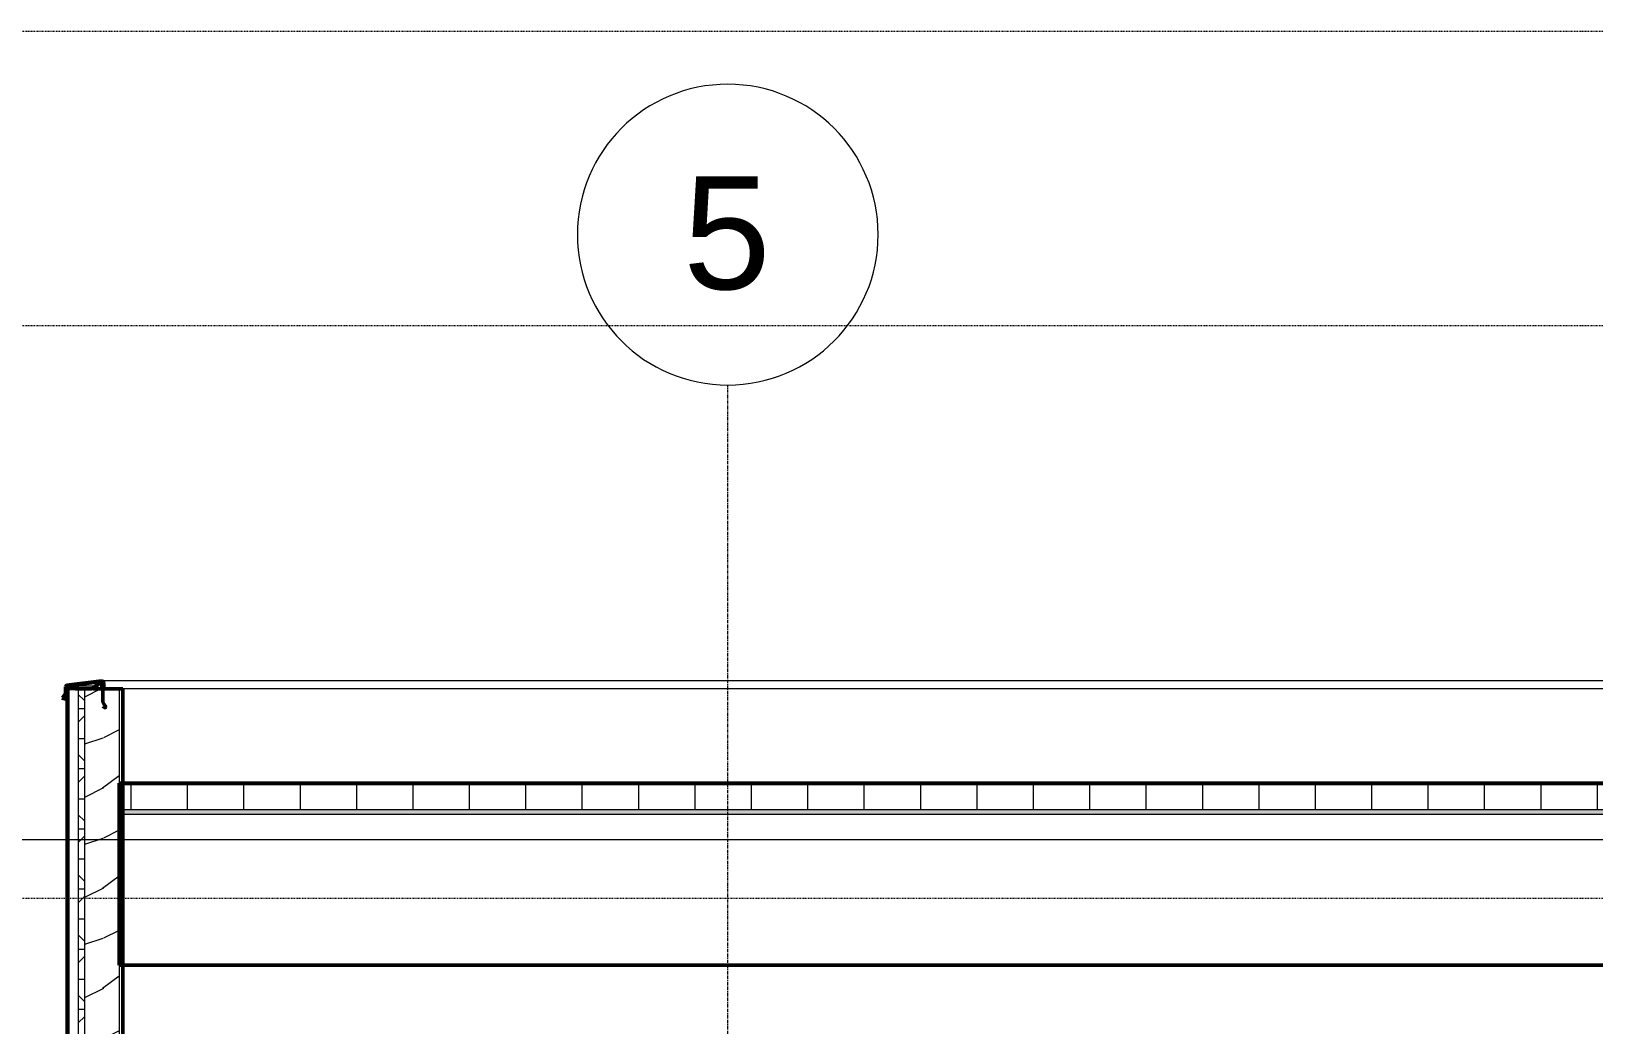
# Model space of a CAD drawing. Header units: inches. Extents: x 9609 to 15463, y -232 to 527.
# Drawn here: x 13221.5 to 13470.8, y 368.4 to 527 of the extents above; entities that cross this region are included whole.
import ezdxf

# ---------------------------------------------------------------- set-up
doc = ezdxf.new("R2010")
doc.units = ezdxf.units.IN
doc.header["$MEASUREMENT"] = 0
doc.linetypes.add('Aligning Line 1_8_', pattern=[0.25, 0.125, -0.125])
doc.linetypes.add('Grid Line 1_2_', pattern=[0.875, 0.5, -0.125, 0.125, -0.125])
for name, color, linetype, lineweight in [('0-6', 90, 'Continuous', 5), ('A-FLOR-LEVL-1', 51, 'Grid Line 1_2_', 9), ('A-ROOF', 132, 'Continuous', 13), ('A-ROOF-1', 132, 'Continuous', 50), ('A-ROOF-PATT-1', 132, 'Continuous', 9), ('A-WALL', 113, 'Continuous', 13), ('A-WALL-3', 113, 'Continuous', 50), ('A-WALL-PATT-5', 111, 'Continuous', 9), ('G-ANNO-SYMB', 111, 'Aligning Line 1_8_', 9), ('G-ANNO-SYMB-1', 9, 'Aligning Line 1_8_', 9), ('G-ANNO-SYMB-2', 147, 'Aligning Line 1_8_', 9), ('S-GRID-1', 1, 'Grid Line 1_2_', 9), ('S-GRID-IDEN', 1, 'Continuous', 9)]:
    doc.layers.add(name, color=color, linetype=linetype, lineweight=lineweight)
doc.styles.add('Arial_1', font='arial.ttf', dxfattribs={"height": 18})
pattern_1 = [(0, (14416.421, 59.024), (0, 4.798), []), (315, (14416.4212, 59.024), (4.798427, 0), [6.786, -6.786]), (45, (14416.4212, 59.024), (4.798427, 0), [6.786, -6.786])]

# ---------------------------------------------------------------- blocks, each defined once
blk = doc.blocks.new('CTR - 2nd Phase_rvt-2-BUILDING SECTION - NORTH_SOUTH - LOOKING WEST')
at = {"layer": 'A-FLOR-LEVL-1'}
blk.add_line((1814.21, 398), (4168.71, 398), dxfattribs=at)
at = {"layer": 'G-ANNO-SYMB-1'}
for p, q in [((1910.88, 526.95), (4071.98, 526.95)), ((1910.88, 388.59), (4071.98, 388.59))]:
    blk.add_line(p, q, dxfattribs=at)
blk = doc.blocks.new('CTR  - Topography_rvt-2-BUILDING SECTION - NORTH_SOUTH - LOOKING WEST')
at = {"layer": 'G-ANNO-SYMB-2'}
blk.add_line((1910.88, 480), (4071.98, 480), dxfattribs=at)
blk = doc.blocks.new('CTR - 1st Phase - Common Walls_rvt-2-BUILDING SECTION - NORTH_SOUTH - LOOKING WEST')
at = {"layer": 'A-FLOR-LEVL-1'}
blk.add_line((1814.21, 398), (4168.71, 398), dxfattribs=at)
at = {"layer": 'G-ANNO-SYMB-2'}
for p, q in [((1910.88, 526.95), (4071.98, 526.95)), ((1910.88, 526.95), (4071.98, 526.95)), ((1910.88, 480), (4071.98, 480))]:
    blk.add_line(p, q, dxfattribs=at)
blk = doc.blocks.new('Basic Wall _ EXT - FIBER CEMENT - SMALL - ___-1820305-BUILDING SECTION - NORTH_SOUTH - LOOKING WEST')
at = {"layer": 'A-WALL'}
for p, q in [((2068.05, 422), (2068.17, 422)), ((2068.17, 422), (2069.22, 422)), ((2071, 422), (2071, 421.96)), ((2071, 421.96), (2071.82, 421.96)), ((2073.42, 422), (2073.42, 419.94)), ((2073.5, 419.94), (2073.5, 422)), ((2073.66, 422), (2073.66, 419.99)), ((2073.73, 419.99), (2073.73, 422)), ((2073.47, 419.77), (2073.88, 419.11)), ((2073.56, 419.12), (2073.53, 419.05)), ((2073.53, 419.05), (2073.92, 418.85)), ((2073.95, 419.15), (2073.54, 419.81)), ((2073.99, 418.91), (2073.56, 419.12)), ((2073.71, 419.81), (2074.11, 419.19)), ((2074.17, 419.23), (2073.77, 419.86)), ((2073.88, 419.11), (2073.95, 419.15)), ((2074.06, 418.95), (2073.99, 418.91))]:
    blk.add_line(p, q, dxfattribs=at)
at = {"layer": 'A-WALL', "flags": 128}
for points in [[(2067.92, 421.95), (2067.98, 421.98), (2068.05, 422)], [(2071.82, 421.96), (2071.9, 421.97), (2071.98, 422)]]:
    blk.add_lwpolyline(points, dxfattribs=at)
at = {"layer": 'A-WALL'}
for centre, radius, start, end in [((2073.75, 419.94), 0.329, 180, 211.7619), ((2073.75, 419.94), 0.25, 180, 211.7619), ((2073.98, 419.99), 0.329, 180, 212.7375), ((2073.98, 419.99), 0.25, 180, 212.7375), ((2073.96, 419.1), 0.25, 260.2634, 32.7375), ((2073.96, 419.1), 0.171, 302.6192, 32.7375)]:
    blk.add_arc(centre, radius, start, end, dxfattribs=at)
at = {"layer": 'A-WALL-3'}
for p, q in [((2067.65, 422.35), (2067.65, 421.44)), ((2067.73, 421.44), (2067.73, 422.35)), ((2067.8, 421.83), (2067.8, 421.39)), ((2073.45, 423.28), (2067.87, 422.6)), ((2067.88, 422.52), (2073.46, 423.2)), ((2067.94, 422.47), (2067.88, 422.27)), ((2067.88, 422.27), (2067.95, 422.24)), ((2067.88, 421.39), (2067.88, 421.83)), ((2069.5, 422.44), (2067.94, 422.47)), ((2067.95, 422.24), (2068, 422.39)), ((2068, 422.39), (2069.42, 422.37)), ((2069.22, 422.08), (2068.05, 422.08)), ((2068.35, 422.23), (2068.35, 422.16)), ((2069.42, 422.23), (2068.35, 422.23)), ((2068.35, 422.16), (2069.5, 422.16)), ((2069.22, 422), (2069.22, 422.08)), ((2069.42, 422.37), (2069.42, 422.23)), ((2069.5, 422.16), (2069.5, 422.44)), ((2071.82, 422.04), (2071, 422.04)), ((2071, 422.04), (2071, 422)), ((2073.09, 423.05), (2071.99, 422.1)), ((2072.04, 422.04), (2073.14, 422.99)), ((2073.42, 422.86), (2073.42, 422)), ((2073.5, 422), (2073.5, 422.86)), ((2073.66, 423.03), (2073.66, 422)), ((2073.73, 422), (2073.73, 423.03)), ((2067.61, 421.3), (2067.14, 420.57)), ((2067.14, 420.57), (2067.33, 420.45)), ((2067.25, 420.6), (2067.68, 421.26)), ((2067.37, 420.52), (2067.25, 420.6)), ((2067.76, 421.26), (2067.38, 420.63)), ((2067.38, 420.63), (2067.44, 420.59)), ((2067.44, 420.59), (2067.83, 421.22)), ((2067.81, 420.64), (2067.54, 420.51)), ((2067.57, 420.44), (2067.84, 420.57)), ((2067.84, 420.57), (2067.81, 420.64))]:
    blk.add_line(p, q, dxfattribs=at)
at = {"layer": 'A-WALL-3', "flags": 128}
for points in [[(2067.88, 421.83), (2067.89, 421.89), (2067.92, 421.95)], [(2071.98, 422), (2072.01, 422.02), (2072.04, 422.04)]]:
    blk.add_lwpolyline(points, dxfattribs=at)
at = {"layer": 'A-WALL-3'}
for centre, radius, start, end in [((2067.4, 421.44), 0.25, 327.174, 0), ((2067.9, 422.35), 0.25, 96.9295, 180), ((2067.4, 421.44), 0.329, 327.174, 0), ((2067.9, 422.35), 0.171, 96.9295, 180), ((2068.05, 421.83), 0.25, 90, 180), ((2071.82, 422.29), 0.25, 270, 310.7229), ((2073.25, 422.86), 0.25, 0, 130.7229), ((2073.25, 422.86), 0.171, 0, 130.7229), ((2073.48, 423.03), 0.25, 0, 96.9295), ((2073.48, 423.03), 0.171, 0, 96.9295), ((2067.46, 420.67), 0.25, 237.9895, 295.8255), ((2067.46, 420.67), 0.171, 237.9895, 295.8255), ((2067.55, 421.39), 0.25, 328.5676, 0), ((2067.55, 421.39), 0.329, 328.5676, 0)]:
    blk.add_arc(centre, radius, start, end, dxfattribs=at)
blk = doc.blocks.new('Basic Wall _ EXT - FIBER CEMENT - SMALL - ___-1939673-BUILDING SECTION - NORTH_SOUTH - LOOKING WEST')
at = {"layer": 'A-WALL'}
for p, q in [((2067.88, 421.83), (2067.88, 421.87)), ((2067.9, 421.91), (2067.93, 421.95)), ((2072.41, 422.47), (2067.94, 422.47)), ((2069.43, 422.24), (2067.95, 422.24)), ((2068.01, 421.99), (2068.05, 422)), ((2072, 422.08), (2069.22, 422.08)), ((2072.38, 422.44), (2069.5, 422.44)), ((2072.05, 422.16), (2069.5, 422.16)), ((2071.98, 422), (2072.04, 422.04)), ((2073.62, 423.11), (2073.25, 423.11)), ((3855.16, 423.28), (2073.48, 423.28)), ((2067.44, 420.6), (2067.25, 420.6)), ((2067.7, 420.59), (2067.44, 420.59)), ((2067.46, 420.42), (2067.92, 420.42)), ((2067.92, 420.64), (2067.81, 420.64)), ((2067.92, 420.57), (2067.84, 420.57)), ((2074.05, 418.91), (2073.99, 418.91))]:
    blk.add_line(p, q, dxfattribs=at)
at = {"layer": 'A-WALL', "flags": 128}
for points in [[(2067.65, 421.44), (2067.65, 421.39), (2067.63, 421.35), (2067.61, 421.3)], [(2067.87, 422.6), (2067.81, 422.59), (2067.76, 422.56), (2067.72, 422.52), (2067.68, 422.47), (2067.66, 422.41), (2067.65, 422.35)], [(2067.68, 421.26), (2067.71, 421.32), (2067.73, 421.38), (2067.73, 421.44)], [(2068.05, 422.08), (2067.98, 422.07), (2067.92, 422.05), (2067.87, 422.01), (2067.83, 421.95), (2067.81, 421.89), (2067.8, 421.87)], [(2071.99, 422.1), (2071.94, 422.07), (2071.88, 422.05), (2071.82, 422.04)], [(2073.5, 422.86), (2073.49, 422.92), (2073.47, 422.98), (2073.43, 423.03), (2073.38, 423.07), (2073.33, 423.1), (2073.26, 423.11), (2073.2, 423.11), (2073.14, 423.09), (2073.09, 423.05)], [(2073.73, 423.03), (2073.73, 423.09), (2073.71, 423.15), (2073.67, 423.2), (2073.63, 423.24), (2073.57, 423.27), (2073.51, 423.28), (2073.48, 423.28)], [(2067.33, 420.45), (2067.39, 420.43), (2067.45, 420.42)], [(2067.5, 420.5), (2067.45, 420.49), (2067.41, 420.5)], [(2067.46, 420.42), (2067.51, 420.42), (2067.57, 420.44)], [(2067.8, 421.39), (2067.8, 421.35), (2067.78, 421.3), (2067.76, 421.26)], [(2067.83, 421.22), (2067.86, 421.28), (2067.87, 421.33), (2067.88, 421.39)], [(2073.52, 419.85), (2073.51, 419.89), (2073.5, 419.94)], [(2073.75, 419.9), (2073.74, 419.95), (2073.73, 419.99)]]:
    blk.add_lwpolyline(points, dxfattribs=at)
blk = doc.blocks.new('Grid - Grid Head - Circle-50561-BUILDING SECTION - NORTH_SOUTH - LOOKING WEST')
at = {"layer": 'S-GRID-IDEN'}
for start, end in [(360, 180), (180, 360)]:
    blk.add_arc((3481.32, 494.5), 24, start, end, dxfattribs=at)

msp = doc.modelspace()

# ---------------------------------------------------------------- hatches: boundary and pattern name
at = {"layer": 'A-ROOF-PATT-1'}
h = msp.add_hatch(dxfattribs=at)
h.set_pattern_fill('FP_51', color=256, style=0, pattern_type=2)
h.set_pattern_definition([(0, (14416.421, 59.024), (0, 9), []), (90, (14416.421, 59.024), (-9, 6e-16), [])])
h.paths.add_polyline_path([(13897.49, 402.7046), (14566.989, 402.7046), (14566.989, 406.7055), (13235.489, 406.7055), (13235.489, 402.7046), (13880.6064, 402.7046)], flags=0)
h = msp.add_hatch(dxfattribs=at)
h.set_pattern_fill('FP_45', color=256, style=0, pattern_type=2)
h.set_pattern_definition(pattern_1)
h.paths.add_polyline_path([(13897.49, 401.9544), (14566.989, 401.9544), (14566.989, 402.7046), (13235.489, 402.7046), (13235.489, 401.9544), (13880.6064, 401.9544)], flags=0)
at = {"layer": 'A-WALL-PATT-5'}
h = msp.add_hatch(dxfattribs=at)
h.set_pattern_fill('FP_45', color=256, style=0, pattern_type=2)
h.set_pattern_definition(pattern_1)
h.paths.add_polyline_path([(13229.989, 350.5), (13229.989, 422), (13228.989, 422), (13228.989, 350.5)], flags=0)
h = msp.add_hatch(dxfattribs=at)
h.set_pattern_fill('FP_44', color=256, style=0, pattern_type=2)
h.set_pattern_definition([(216.87, (14422.8192, 75.018), (47.980943, 31.987086), [7.997, -71.971]), (206.565, (14432.415, 70.22), (-15.993714, -15.994133), [17.881, -17.881]), (198.435, (14432.415, 62.223), (-31.98674, -15.99388), [10.115, -40.461])])
h.paths.add_polyline_path([(13230.5868, 350.5), (13235.489, 350.5), (13235.489, 422), (13233.049, 422), (13233.0887, 419.8572), (13233.4897, 419.2336), (13233.4879, 418.9604), (13233.2371, 418.852), (13232.8442, 419.0484), (13232.8794, 419.1188), (13233.3003, 418.9084), (13233.3717, 418.9541), (13233.4467, 419.0618), (13233.3941, 419.2367), (13232.9836, 419.8997), (13232.9703, 419.9924), (13232.9703, 422), (13232.8177, 422), (13232.8551, 419.8084), (13233.264, 419.1481), (13233.197, 419.1066), (13232.7515, 419.8501), (13232.739, 419.94), (13232.739, 422), (13229.989, 422), (13229.989, 350.5)], flags=0)
h = msp.add_hatch(dxfattribs=at)
h.set_pattern_fill('FP_41', color=256, style=0, pattern_type=2)
h.set_pattern_definition([(0, (14416.421, 59.024), (30.72, 7.68), [1.267, -21.773, 1.267, -21.773, -122.88]), (0, (14416.421, 59.024), (30.72, 7.68), [-46.08, 1.267, -44.813, 1.267, -21.773, -53.76]), (0, (14416.421, 59.024), (30.72, 7.68), [-115.2, 1.267, -14.093, 1.267, -37.133]), (120, (14427.941, 62.864), (-22.011075, 22.7643), [1.267, -21.773, 1.267, -21.773, -122.88]), (120, (14427.941, 62.864), (-22.011075, 22.7643), [-46.08, 1.267, -44.813, 1.267, -21.773, -53.76]), (120, (14427.941, 62.864), (-22.011075, 22.7643), [-115.2, 1.267, -14.093, 1.267, -37.133]), (240, (14431.781, 78.224), (-8.708925, -30.4443), [1.267, -21.773, 1.267, -21.773, -122.88]), (240, (14431.781, 78.224), (-8.708925, -30.4443), [-46.08, 1.267, -44.813, 1.267, -21.773, -53.76]), (240, (14431.781, 78.224), (-8.708925, -30.4443), [-115.2, 1.267, -14.093, 1.267, -37.133])])
h.paths.add_polyline_path([(13236.114, 350.5), (13236.114, 422), (13235.489, 422), (13235.489, 350.5)], flags=0)

# ---------------------------------------------------------------- linework, layer by layer
at = {"layer": 'A-FLOR-LEVL-1'}
msp.add_line((12974.2716, 398), (15327.2797, 398), dxfattribs=at)
at = {"layer": 'A-ROOF'}
for p, q in [((14566.989, 406.7055), (13235.489, 406.7055)), ((14566.989, 402.7046), (13235.489, 402.7046)), ((14566.989, 401.9544), (13235.489, 401.9544))]:
    msp.add_line(p, q, dxfattribs=at)
at = {"layer": 'A-ROOF-1'}
for p, q in [((14566.989, 406.9555), (13235.489, 406.9555)), ((13235.489, 406.9555), (13235.489, 377.9492)), ((13235.489, 377.9492), (14566.989, 377.9492))]:
    msp.add_line(p, q, dxfattribs=at)
at = {"layer": 'A-WALL'}
for p, q in [((13228.5358, 422), (13227.3647, 422)), ((13227.489, 422), (13227.489, 350.125)), ((13228.989, 422), (13228.989, 350.125)), ((13229.989, 422), (13229.989, 350.125)), ((13230.3117, 421.9615), (13230.3117, 422)), ((13231.1372, 421.9615), (13230.3117, 421.9615)), ((13231.1372, 422), (13231.2906, 422)), ((13232.739, 419.94), (13232.739, 422)), ((13232.8177, 422), (13232.8177, 419.94)), ((13232.9703, 419.9924), (13232.9703, 422)), ((13233.049, 422), (13233.049, 419.9924)), ((13235.489, 422), (13235.489, 350.125)), ((15011.164, 422), (13236.114, 422)), ((13233.197, 419.1066), (13232.7882, 419.767)), ((13232.8442, 419.0484), (13232.8794, 419.1188)), ((13233.2371, 418.852), (13232.8442, 419.0484)), ((13232.8551, 419.8084), (13233.264, 419.1481)), ((13232.8794, 419.1188), (13233.3003, 418.9084)), ((13233.4234, 419.191), (13233.0225, 419.8146)), ((13233.0887, 419.8572), (13233.4897, 419.2336)), ((13233.264, 419.1481), (13233.197, 419.1066)), ((13233.3003, 418.9084), (13233.3717, 418.9541)), ((13233.4734, 418.9541), (13233.3717, 418.9541)), ((13233.3677, 418.9084), (13233.3003, 418.9084))]:
    msp.add_line(p, q, dxfattribs=at)
for centre, radius, start, end in [((13227.3647, 421.8287), 0.1713, 90, 137.235967), ((13231.1372, 422.2903), 0.3287, 270, 298.001089), ((13233.0677, 419.94), 0.3287, 180, 211.7619), ((13233.0677, 419.94), 0.25, 180, 211.7619), ((13233.299, 419.9924), 0.3287, 180, 212.737463), ((13233.299, 419.9924), 0.25, 180, 212.737463), ((13233.2794, 419.0984), 0.25, 260.26337, 32.737463), ((13233.2794, 419.0984), 0.1713, 302.619243, 32.737463)]:
    msp.add_arc(centre, radius, start, end, dxfattribs=at)
for points in [[(13232.8346, 419.8497), (13232.829, 419.8641), (13232.8205, 419.8938), (13232.8177, 419.9246), (13232.8177, 419.94)], [(13233.0669, 419.8995), (13233.0611, 419.9142), (13233.052, 419.9448), (13233.049, 419.9765), (13233.049, 419.9924)]]:
    msp.add_open_spline(points, degree=3, dxfattribs=at)
at = {"layer": 'A-WALL-3'}
for p, q in [((13227.239, 421.945), (13227.239, 350.125)), ((13230.3117, 422), (13228.5358, 422)), ((13232.739, 422), (13231.2916, 422)), ((13232.9703, 422), (13232.8177, 422)), ((13236.114, 422), (13233.049, 422)), ((13236.114, 350.125), (13236.114, 422))]:
    msp.add_line(p, q, dxfattribs=at)
at = {"layer": 'G-ANNO-SYMB'}
for p, q in [((13070.1924, 526.9531), (15231.2964, 526.9531)), ((13070.1924, 480), (15231.2964, 480))]:
    msp.add_line(p, q, dxfattribs=at)
at = {"layer": 'S-GRID-1'}
msp.add_line((13332.639, -159.8356), (13332.639, 470.5), dxfattribs=at)

# ---------------------------------------------------------------- block references
at = {"layer": '0-6'}
for name in ['CTR - 2nd Phase_rvt-2-BUILDING SECTION - NORTH_SOUTH - LOOKING WEST', 'CTR - 1st Phase - Common Walls_rvt-2-BUILDING SECTION - NORTH_SOUTH - LOOKING WEST', 'CTR  - Topography_rvt-2-BUILDING SECTION - NORTH_SOUTH - LOOKING WEST']:
    msp.add_blockref(name, (11159.3152, 0), dxfattribs=at)
at = {"layer": 'A-WALL'}
for name in ['Basic Wall _ EXT - FIBER CEMENT - SMALL - ___-1820305-BUILDING SECTION - NORTH_SOUTH - LOOKING WEST', 'Basic Wall _ EXT - FIBER CEMENT - SMALL - ___-1939673-BUILDING SECTION - NORTH_SOUTH - LOOKING WEST']:
    msp.add_blockref(name, (11159.3152, 0), dxfattribs=at)
at = {"layer": 'S-GRID-IDEN'}
msp.add_blockref('Grid - Grid Head - Circle-50561-BUILDING SECTION - NORTH_SOUTH - LOOKING WEST', (9851.3152, 0), dxfattribs=at)

# ---------------------------------------------------------------- texts
at = {"layer": 'S-GRID-IDEN', "insert": (13325.5099, 503.7879), "char_height": 18, "width": 16.968, "attachment_point": 1, "style": 'Arial_1'}
msp.add_mtext('5', dxfattribs=at)

doc.saveas('drawing.dxf')
